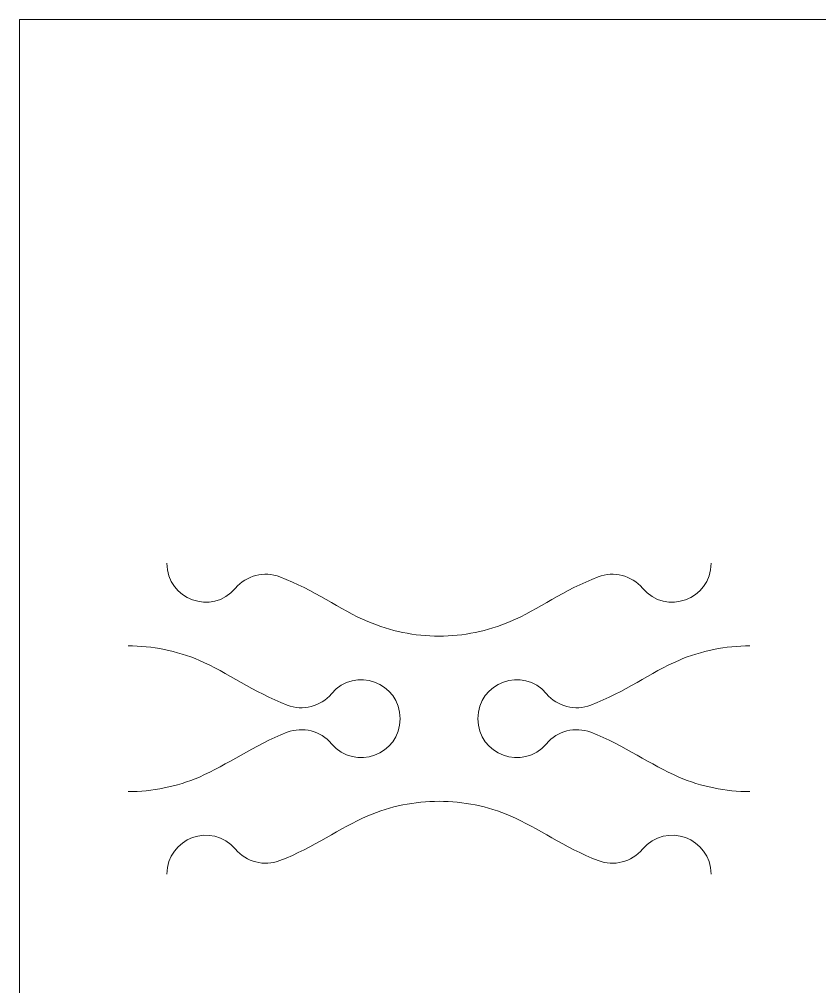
# Model space of a CAD drawing. Header units: centimetres. Extents: x -29.7 to 21.6, y -14.4 to 13.7.
# Drawn here: x -29.708 to -26.856, y -3.909 to -0.462 of the extents above; entities that cross this region are included whole.
import ezdxf

# ---------------------------------------------------------------- set-up
doc = ezdxf.new("R2010")
doc.units = ezdxf.units.CM
doc.header["$MEASUREMENT"] = 0
doc.layers.add('Layer 1', color=7, linetype='Continuous')

msp = doc.modelspace()

# ---------------------------------------------------------------- linework, layer by layer
at = {"layer": 'Layer 1', "color": 1, "lineweight": 9}
for points, knots in [([(-29.70796, -4.44965), (-29.70796, -4.44965), (-29.70796, -0.46166), (-29.70796, -0.46166), (-29.70796, -0.46166), (-29.70796, -0.46166), (-19.73801, -0.46166), (-19.73801, -0.46166), (-19.73801, -0.46166), (-19.73801, -0.46166), (-19.73801, -4.44965), (-19.73801, -4.44965)], [0, 0, 0, 0, 0.25, 0.25, 0.25, 0.25, 0.5, 0.5, 0.5, 0.5, 1, 1, 1, 1]), ([(-29.18205, -2.39995), (-29.18205, -2.52916), (-29.02076, -2.58799), (-28.93756, -2.48912), (-28.93756, -2.48912), (-28.89888, -2.44316), (-28.83529, -2.4268), (-28.77923, -2.4484), (-28.77923, -2.4484), (-28.65806, -2.49507), (-28.56672, -2.56472), (-28.4664, -2.60769), (-28.4664, -2.60769), (-28.38563, -2.64233), (-28.29906, -2.65963), (-28.2125, -2.65963)], [0, 0, 0, 0, 0.2, 0.2, 0.2, 0.2, 0.4, 0.4, 0.4, 0.4, 0.6, 0.6, 0.6, 0.6, 1, 1, 1, 1]), ([(-27.24296, -2.39995), (-27.24296, -2.52916), (-27.40424, -2.58799), (-27.48744, -2.48912), (-27.48744, -2.48912), (-27.52612, -2.44316), (-27.58968, -2.4268), (-27.64575, -2.4484), (-27.64575, -2.4484), (-27.7669, -2.49507), (-27.85828, -2.56472), (-27.95856, -2.60769), (-27.95856, -2.60769), (-28.03933, -2.64233), (-28.12593, -2.65963), (-28.2125, -2.65963)], [0, 0, 0, 0, 0.2, 0.2, 0.2, 0.2, 0.4, 0.4, 0.4, 0.4, 0.6, 0.6, 0.6, 0.6, 1, 1, 1, 1]), ([(-28.35101, -2.95396), (-28.35101, -2.82475), (-28.51226, -2.76594), (-28.59545, -2.86479), (-28.59545, -2.86479), (-28.63414, -2.91075), (-28.69773, -2.9271), (-28.7538, -2.9055), (-28.7538, -2.9055), (-28.87492, -2.85885), (-28.96633, -2.78917), (-29.06658, -2.74619), (-29.06658, -2.74619), (-29.14742, -2.71159), (-29.23395, -2.69426), (-29.32052, -2.69426)], [0, 0, 0, 0, 0.2, 0.2, 0.2, 0.2, 0.4, 0.4, 0.4, 0.4, 0.6, 0.6, 0.6, 0.6, 1, 1, 1, 1]), ([(-28.07396, -2.95396), (-28.07396, -2.82475), (-27.9127, -2.76594), (-27.82951, -2.86479), (-27.82951, -2.86479), (-27.79083, -2.91075), (-27.72721, -2.9271), (-27.67117, -2.9055), (-27.67117, -2.9055), (-27.55008, -2.85885), (-27.45863, -2.78917), (-27.35839, -2.74619), (-27.35839, -2.74619), (-27.27754, -2.71159), (-27.19101, -2.69426), (-27.10442, -2.69426)], [0, 0, 0, 0, 0.2, 0.2, 0.2, 0.2, 0.4, 0.4, 0.4, 0.4, 0.6, 0.6, 0.6, 0.6, 1, 1, 1, 1]), ([(-29.32052, -3.21366), (-29.23395, -3.21366), (-29.14742, -3.19634), (-29.06658, -3.16171), (-29.06658, -3.16171), (-28.96633, -3.11875), (-28.87492, -3.0491), (-28.7538, -3.00243), (-28.7538, -3.00243), (-28.69773, -2.98084), (-28.63414, -2.99719), (-28.59545, -3.04315), (-28.59545, -3.04315), (-28.51226, -3.14201), (-28.35101, -3.08319), (-28.35101, -2.95396)], [0, 0, 0, 0, 0.2, 0.2, 0.2, 0.2, 0.4, 0.4, 0.4, 0.4, 0.6, 0.6, 0.6, 0.6, 1, 1, 1, 1]), ([(-27.10442, -3.21366), (-27.19101, -3.21366), (-27.27754, -3.19634), (-27.35839, -3.16171), (-27.35839, -3.16171), (-27.45863, -3.11875), (-27.55008, -3.0491), (-27.67117, -3.00243), (-27.67117, -3.00243), (-27.72721, -2.98084), (-27.79083, -2.99719), (-27.82951, -3.04315), (-27.82951, -3.04315), (-27.9127, -3.14201), (-28.07396, -3.08319), (-28.07396, -2.95396)], [0, 0, 0, 0, 0.2, 0.2, 0.2, 0.2, 0.4, 0.4, 0.4, 0.4, 0.6, 0.6, 0.6, 0.6, 1, 1, 1, 1]), ([(-29.18205, -3.508), (-29.18205, -3.37877), (-29.02076, -3.31996), (-28.93756, -3.4188), (-28.93756, -3.4188), (-28.89888, -3.46476), (-28.83529, -3.48111), (-28.77923, -3.45953), (-28.77923, -3.45953), (-28.65806, -3.41288), (-28.56672, -3.34321), (-28.4664, -3.30022), (-28.4664, -3.30022), (-28.38563, -3.2656), (-28.29906, -3.24829), (-28.2125, -3.24829)], [0, 0, 0, 0, 0.2, 0.2, 0.2, 0.2, 0.4, 0.4, 0.4, 0.4, 0.6, 0.6, 0.6, 0.6, 1, 1, 1, 1]), ([(-27.24296, -3.508), (-27.24296, -3.37877), (-27.40424, -3.31996), (-27.48744, -3.4188), (-27.48744, -3.4188), (-27.52612, -3.46476), (-27.58968, -3.48111), (-27.64575, -3.45953), (-27.64575, -3.45953), (-27.7669, -3.41288), (-27.85828, -3.34321), (-27.95856, -3.30022), (-27.95856, -3.30022), (-28.03933, -3.2656), (-28.12593, -3.24829), (-28.2125, -3.24829)], [0, 0, 0, 0, 0.2, 0.2, 0.2, 0.2, 0.4, 0.4, 0.4, 0.4, 0.6, 0.6, 0.6, 0.6, 1, 1, 1, 1])]:
    msp.add_open_spline(points, degree=3, knots=knots, dxfattribs=at)

doc.saveas('drawing.dxf')
